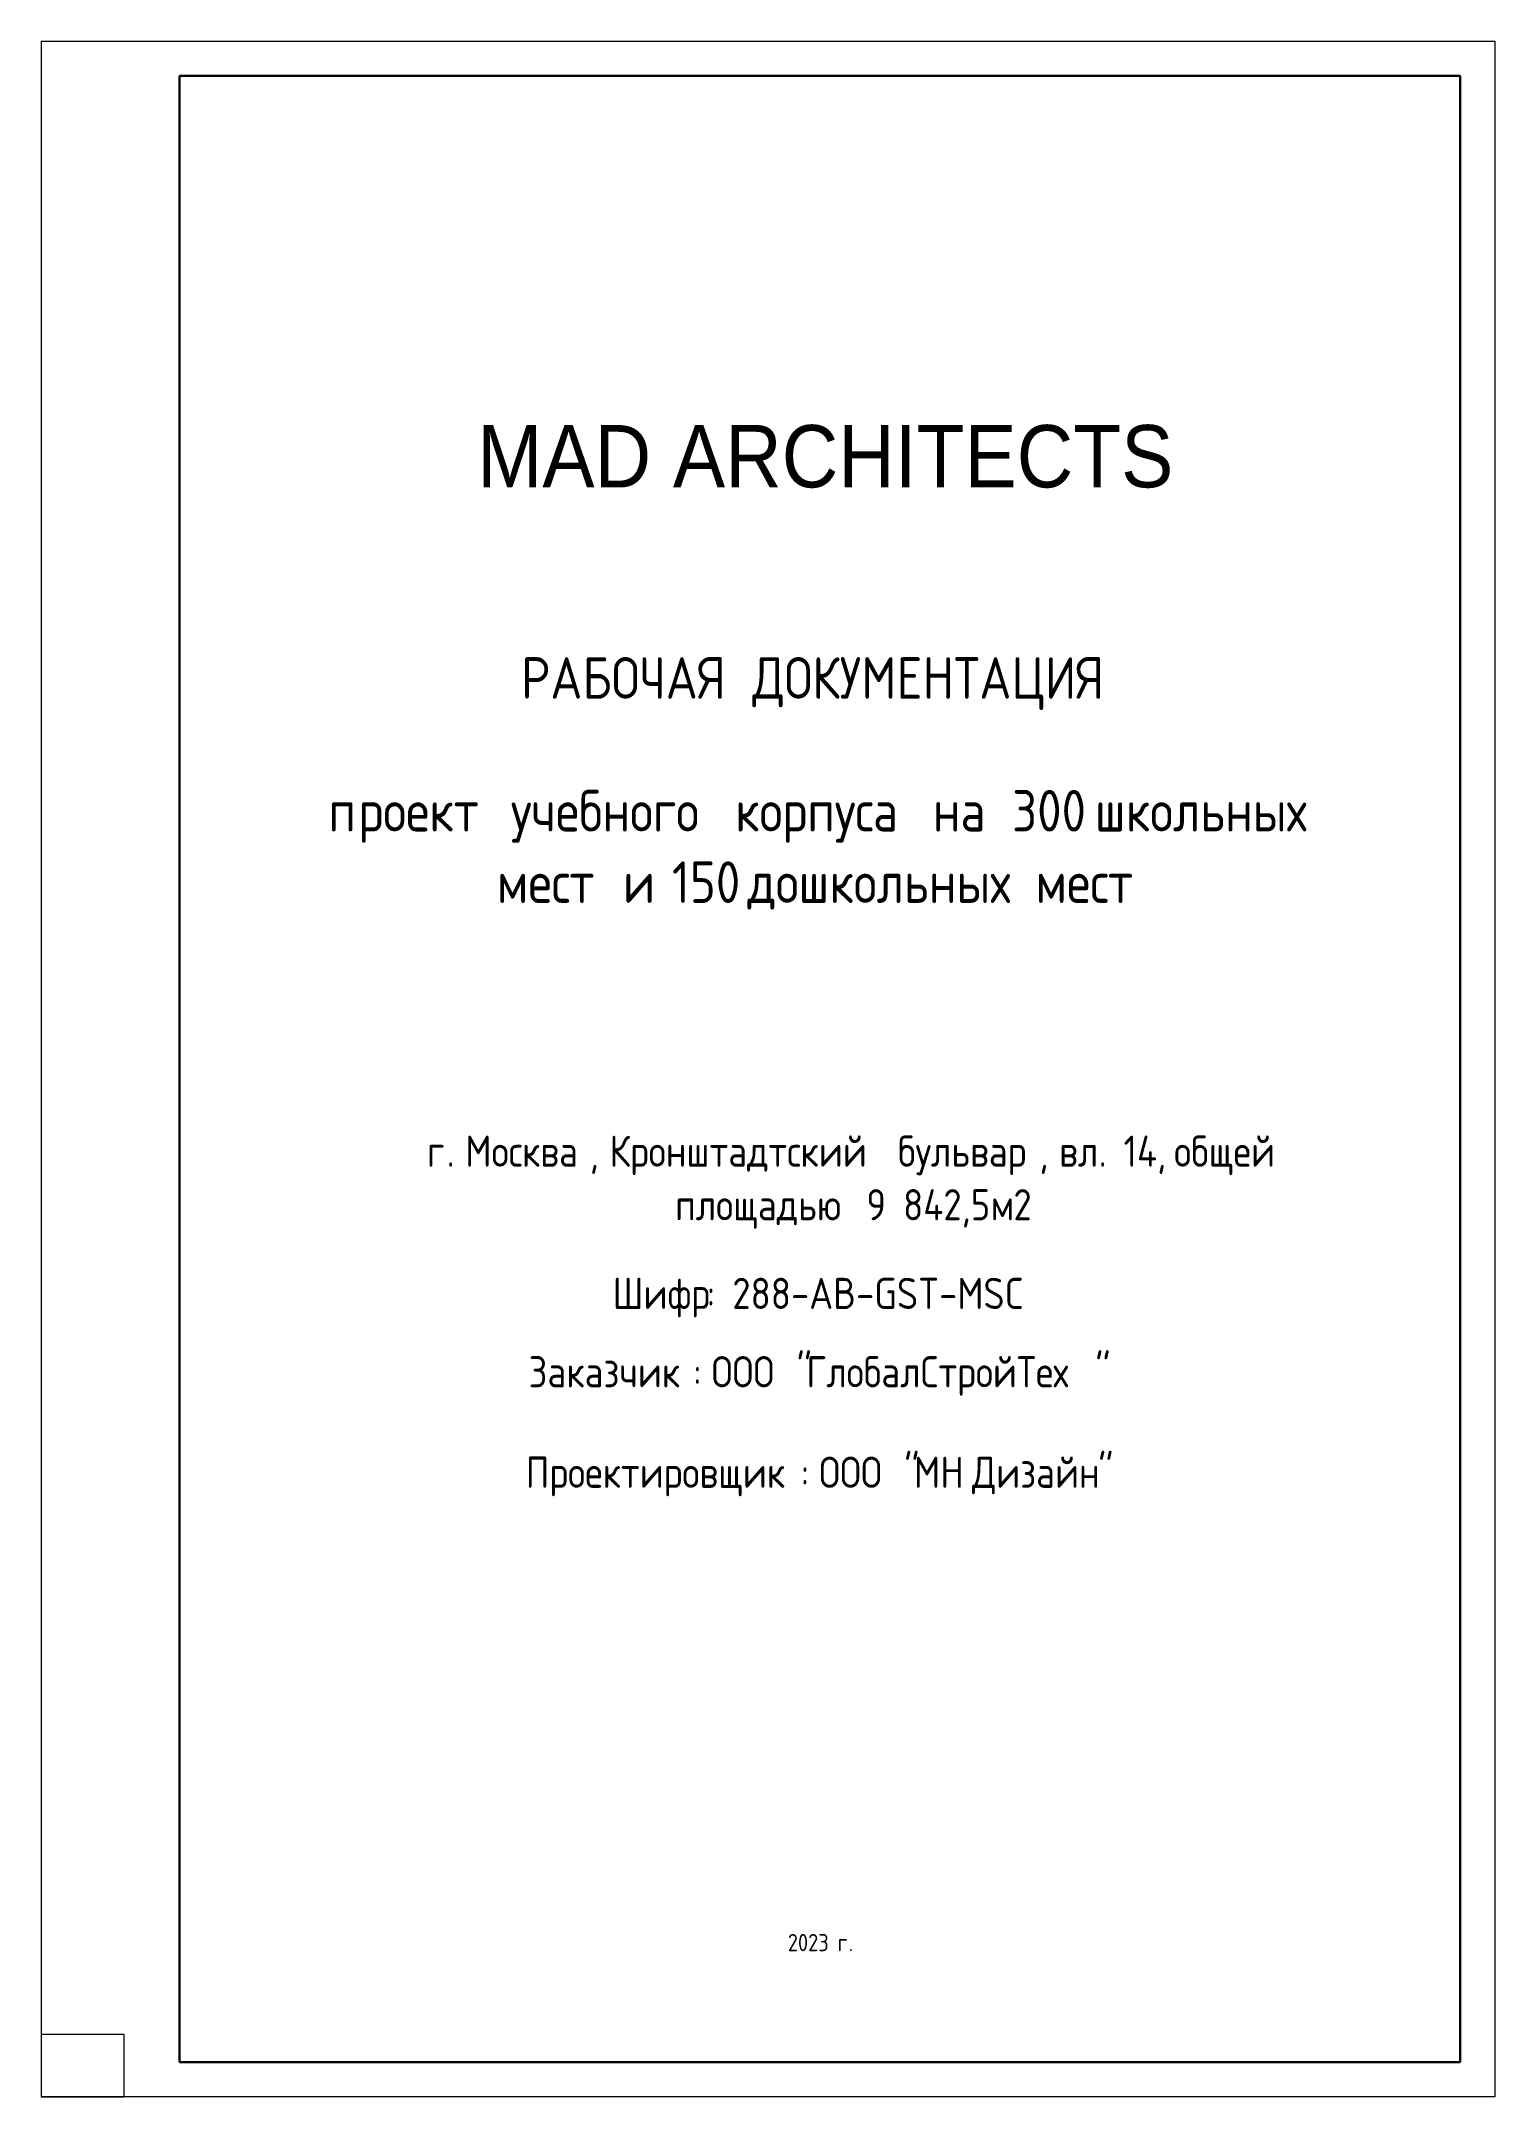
# Paper-space layout 'Layout1' of a CAD drawing. Header units: millimetres. Extents: x 0 to 210, y 0 to 297.
import ezdxf

# ---------------------------------------------------------------- set-up
doc = ezdxf.new("R2010")
doc.units = ezdxf.units.MM
doc.linetypes.add('Скрыто', pattern=[7.14375, 4.7625, -2.38125])
doc.layers.add('G-ANNO-TTLB', color=7, linetype='Скрыто', lineweight=9)
doc.styles.add('Arial', font='arial.ttf', dxfattribs={"width": 0.9, "height": 9})
doc.styles.add('GOST Common', font='GOST_Common.ttf', dxfattribs={"width": 0.9, "height": 4.5})
doc.styles.add('GOST Common_1', font='GOST_Common.ttf', dxfattribs={"width": 0.9, "height": 2.5})
doc.styles.add('GOST Common_B', font='', dxfattribs={"width": 0.9, "height": 6})
doc.styles.get('GOST Common_B').set_extended_font_data('GOST Common', bold=True)

# ---------------------------------------------------------------- blocks, each defined once
blk = doc.blocks.new('Штамп_РД_обложка - А4К-27034879-Титульный лист')
at = {"layer": 'G-ANNO-TTLB', "linetype": 'Continuous'}
for p, q in [((-192, 148.5), (-192, -148.5)), ((-192, 148.5), (18, 148.5)), ((18, 148.5), (18, -148.5)), ((18, -148.5), (-192, -148.5))]:
    blk.add_line(p, q, dxfattribs=at)
at = {"layer": 'G-ANNO-TTLB', "linetype": 'Continuous', "lineweight": 30}
for p, q in [((-172, 143.5), (-172, -143.5)), ((13, 143.5), (-172, 143.5)), ((13, -143.5), (13, 143.5)), ((-172, -143.5), (13, -143.5))]:
    blk.add_line(p, q, dxfattribs=at)
at = {"layer": 'G-ANNO-TTLB', "linetype": 'Continuous', "attachment_point": 1}
for s, insert, char_height, width, style in [('MAD ARCHITECTS', (-129.02, 93.03), 9, 120.9987, 'Arial'), ('РАБОЧАЯ', (-122.67, 59.5), 6, 38.1683, 'GOST Common_B'), ('\\fGOST Common|b1|i0|c204|p34|;\\W.9; ', (-91.17, 59.5), 6, 2.3089, 'GOST Common_B'), ('ДОКУМЕНТАЦИЯ', (-89.27, 59.5), 6, 65.1531, 'GOST Common_B'), ('\\fGOST Common|b1|i0|c204|p34|;\\W.9; ', (-126.04, 40.31), 6, 2.3089, 'GOST Common_B'), ('учебного', (-124.14, 40.31), 6, 36.9418, 'GOST Common_B'), ('\\fGOST Common|b1|i0|c204|p34|;\\W.9; ', (-93.66, 40.31), 6, 2.3089, 'GOST Common_B'), ('\\fGOST Common|b1|i0|c204|p34|;\\W.9; ', (-65.08, 40.31), 6, 2.3089, 'GOST Common_B'), (' 300 ', (-55.02, 40.31), 6, 18.4709, 'GOST Common_B'), ('\\fGOST Common|b1|i0|c204|p34|;\\W.9; ', (-7.7, 40.31), 6, 2.3089, 'GOST Common_B'), ('\\fGOST Common|b1|i0|c204|p34|;\\W.9;п', (-150.51, 40.31), 6, 5.2671, 'GOST Common_B'), ('роект', (-146.17, 40.31), 6, 24.3873, 'GOST Common_B'), ('корпуса', (-91.75, 40.31), 6, 32.324, 'GOST Common_B'), ('на', (-63.18, 40.31), 6, 9.8848, 'GOST Common_B'), ('школьных', (-39.78, 40.31), 6, 38.8899, 'GOST Common_B'), ('\\fGOST Common|b1|i0|c204|p34|;\\W.9; ', (-109.85, 29.99), 6, 2.3089, 'GOST Common_B'), (' 150 ', (-104.14, 29.99), 6, 17.1721, 'GOST Common_B'), ('\\fGOST Common|b1|i0|c204|p34|;\\W.9; ', (-50.26, 29.99), 6, 2.3089, 'GOST Common_B'), ('мест', (-126.16, 29.99), 6, 19.7696, 'GOST Common_B'), ('\\fGOST Common|b1|i0|c204|p34|;\\W.9;и', (-107.95, 29.99), 6, 4.6177, 'GOST Common_B'), ('дошкольных', (-89.97, 29.99), 6, 48.1253, 'GOST Common_B'), ('мест', (-48.36, 29.99), 6, 19.7696, 'GOST Common_B'), ('\\fGOST Common|b0|i0|c204|p34|;\\W.9;г', (-136.27, -9.62), 4.5, 3.4633, 'GOST Common'), ('Москва', (-130.73, -9.62), 4.5, 21.7899, 'GOST Common'), ('Кронштадтский', (-109.89, -9.62), 4.5, 48.7747, 'GOST Common'), ('\\fGOST Common|b0|i0|c204|p34|;\\W.9; ', (-69.65, -9.62), 4.5, 1.7316, 'GOST Common'), ('бульвар', (-68.22, -9.62), 4.5, 24.7481, 'GOST Common'), ('вл', (-44.94, -9.62), 4.5, 6.9266, 'GOST Common'), ('. 14, ', (-39.23, -9.62), 4.5, 13.2038, 'GOST Common'), ('общей', (-28.34, -9.62), 4.5, 18.8316, 'GOST Common'), ('\\fGOST Common|b0|i0|c204|p34|;\\W.9; ', (-12.8, -9.62), 4.5, 1.7316, 'GOST Common'), ('. ', (-133.41, -9.62), 4.5, 3.2468, 'GOST Common'), (', ', (-112.75, -9.62), 4.5, 3.4633, 'GOST Common'), (', ', (-47.8, -9.62), 4.5, 3.4633, 'GOST Common'), (' 9 842,5 ', (-75.25, -17.36), 4.5, 24.7481, 'GOST Common'), ('\\fGOST Common|b0|i0|c204|p34|;\\W.9;2', (-51.55, -17.36), 4.5, 3.4633, 'GOST Common'), ('площадью', (-100.43, -17.36), 4.5, 30.5202, 'GOST Common'), ('\\fGOST Common|b0|i0|c204|p34|;\\W.9;м', (-54.83, -17.36), 4.5, 3.9684, 'GOST Common'), ('Шифр', (-109.44, -30.17), 4.5, 16.4506, 'GOST Common'), (': 288-AB-GST-MSC', (-95.87, -30.17), 4.5, 56.3506, 'GOST Common'), ('Заказчик', (-121.58, -41.49), 4.5, 28.7886, 'GOST Common'), ('ООО', (-95.15, -41.49), 4.5, 11.9051, 'GOST Common'), (' "', (-85.33, -41.49), 4.5, 4.6899, 'GOST Common'), ('ГлобалСтройТех', (-81.46, -41.49), 4.5, 50.5785, 'GOST Common'), ('\\fGOST Common|b0|i0|c204|p34|;\\W.9;"', (-39.73, -41.49), 4.5, 2.9582, 'GOST Common'), (': ', (-97.83, -41.49), 4.5, 3.2468, 'GOST Common'), ('Проектировщик', (-122, -56.01), 4.5, 48.1253, 'GOST Common'), ('ООО', (-79.61, -56.01), 4.5, 11.9051, 'GOST Common'), (' "', (-69.79, -56.01), 4.5, 4.6899, 'GOST Common'), ('МН', (-65.92, -56.01), 4.5, 8.4418, 'GOST Common'), ('\\fGOST Common|b0|i0|c204|p34|;\\W.9; ', (-58.96, -56.01), 4.5, 1.7316, 'GOST Common'), ('Дизайн', (-57.53, -56.01), 4.5, 22.0785, 'GOST Common'), ('\\fGOST Common|b0|i0|c204|p34|;\\W.9;"', (-39.31, -56.01), 4.5, 2.9582, 'GOST Common'), (': ', (-82.29, -56.01), 4.5, 3.2468, 'GOST Common'), ('2023 ', (-84.14, -124.96), 2.5, 8.7304, 'GOST Common_1'), ('\\fGOST Common|b0|i0|c204|p34|;\\W.9;г', (-76.94, -124.96), 2.5, 1.9481, 'GOST Common_1'), ('\\fGOST Common|b0|i0|c204|p34|;\\W.9;.', (-75.33, -124.96), 2.5, 0.7937, 'GOST Common_1')]:
    blk.add_mtext(s, dxfattribs=dict(at, insert=insert, char_height=char_height, width=width, style=style))

psp = doc.layouts.get("Layout1")

# ---------------------------------------------------------------- block references
at = {"layer": 'G-ANNO-TTLB', "linetype": 'Continuous'}
psp.add_blockref('Штамп_РД_обложка - А4К-27034879-Титульный лист', (192, 148.5), dxfattribs=at)

# ---------------------------------------------------------------- viewports
at = {"layer": '0'}
psp.add_viewport(center=(6, 4.5), size=(12, 9), view_center_point=(6, 4.5), view_height=12, dxfattribs=at)

doc.saveas('drawing.dxf')
